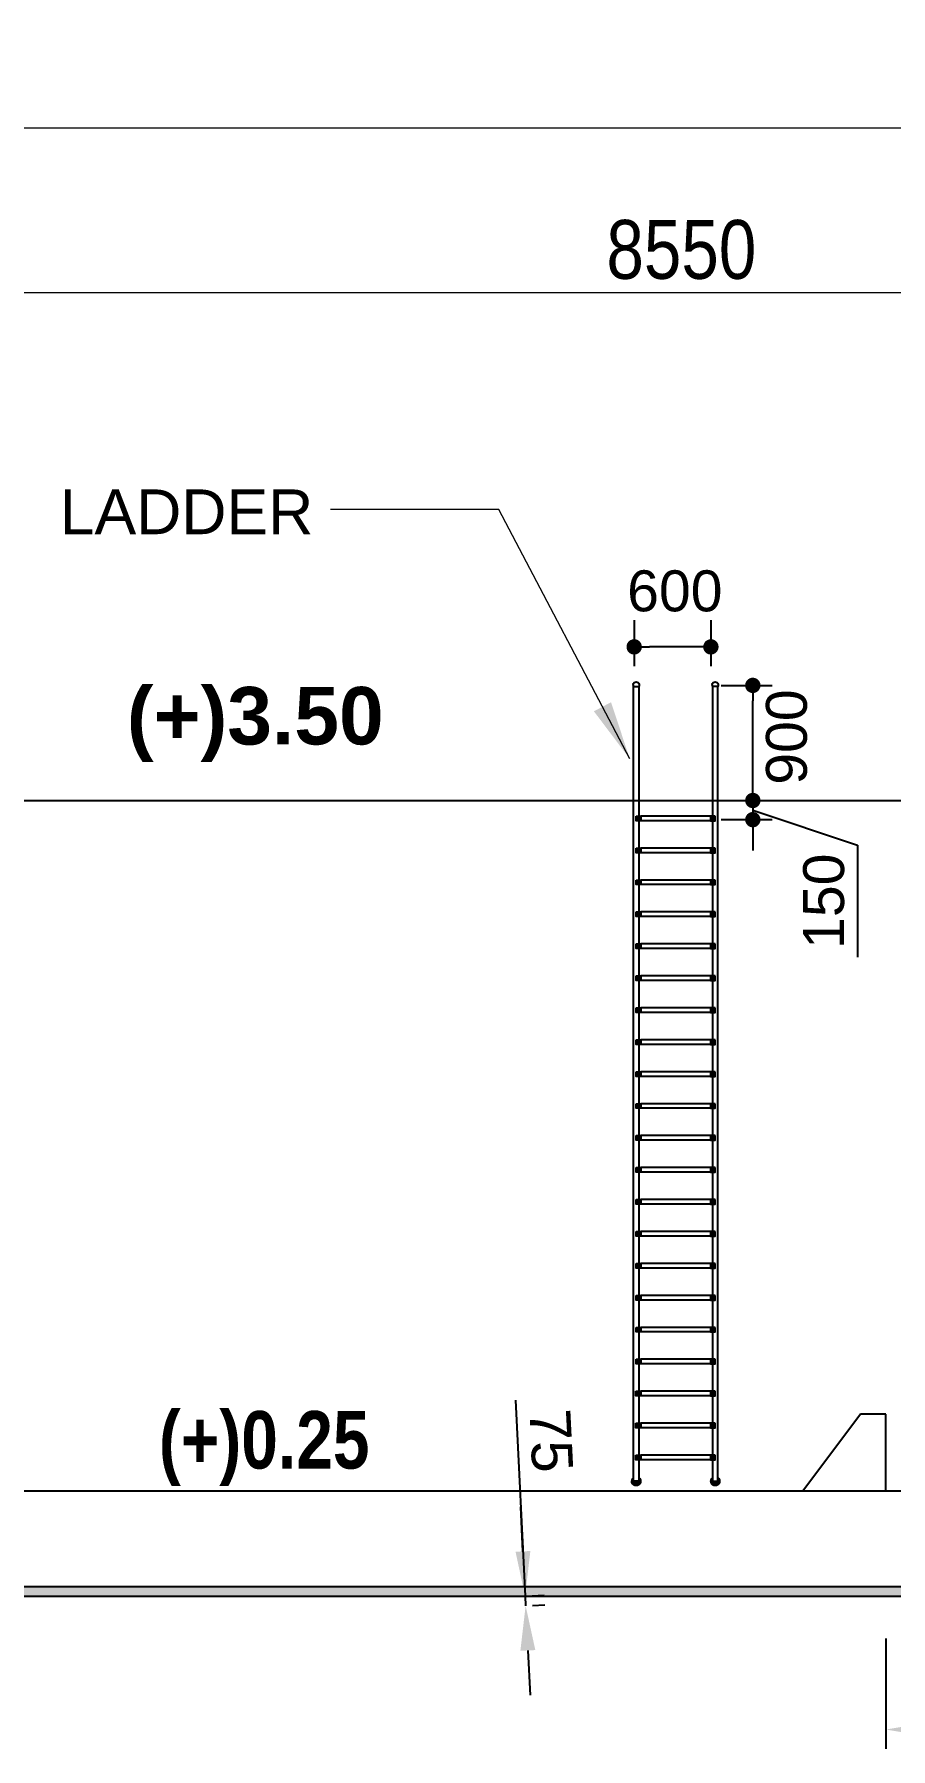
# Model space of a CAD drawing. Extents: x -358915 to 1258323, y -1667244 to -305611.
# Drawn here: x 160339 to 167038, y -1271690 to -1258283 of the extents above; entities that cross this region are included whole.
import ezdxf

# ---------------------------------------------------------------- set-up
doc = ezdxf.new("R2010")
doc.units = 0
doc.header["$LTSCALE"] = 300
doc.header["$MEASUREMENT"] = 0
doc.layers.get('0').update_dxf_attribs({"linetype": 'CONTINUOUS'})
doc.layers.get('DEFPOINTS').update_dxf_attribs({"linetype": 'CONTINUOUS'})
doc.layers.add('Dim', color=7, linetype='CONTINUOUS', lineweight=9)
for name, color, linetype in [('LINE', 7, 'CONTINUOUS'), ('TEXT', 10, 'CONTINUOUS'), ('Water Ladder', 2, 'CONTINUOUS')]:
    doc.layers.add(name, color=color, linetype=linetype)
doc.styles.add('Arial', font='arial.ttf')
doc.styles.add('DIM', font='isocp3.shx')
doc.styles.add('dimText', font='ARIALN.TTF')
doc.styles.add('text', font='ARIALN.TTF', dxfattribs={"height": 1.6})
doc.dimstyles.new('dim_150', dxfattribs={"dimtxt": 300, "dimasz": 300, "dimexe": 300, "dimexo": 100, "dimgap": 100, "dimtad": 1, "dimdec": 0, "dimzin": 0, "dimdsep": 46, "dimtxsty": 'DIM', "dimcen": 150, "dimclrd": 5, "dimclre": 5, "dimclrt": 7, "dimadec": 0, "dimazin": 0, "dimtfac": 1, "dimtdec": 0, "dimtmove": 0, "dimatfit": 3, "dimfxl": 20, "dimtolj": 1, "dimtzin": 0, "dimarcsym": 0})
doc.dimstyles.new('dim_230', dxfattribs={"dimtxt": 460, "dimasz": 460, "dimexe": 230, "dimexo": 100, "dimgap": 100, "dimtad": 1, "dimdec": 0, "dimzin": 0, "dimdsep": 46, "dimtxsty": 'dimText', "dimcen": 0.09, "dimclrd": 256, "dimclre": 256, "dimclrt": 7, "dimadec": 0, "dimazin": 0, "dimtfac": 1, "dimtdec": 0, "dimtofl": 0, "dimtmove": 0, "dimatfit": 3, "dimfxl": 1, "dimtolj": 1, "dimtzin": 0, "dimlwd": -1, "dimlwe": -1, "dimarcsym": 0})

# ---------------------------------------------------------------- blocks, each defined once
blk = doc.blocks.new('Water Ladder')
at = {"layer": 'Water Ladder'}
h = blk.add_hatch(color=15, dxfattribs=at)
h.dxf.hatch_style = 1
h.paths.add_polyline_path([(-129, -41), (-166, -41), (-166, -77), (-129, -77)])
h = blk.add_hatch(color=15, dxfattribs=at)
h.dxf.hatch_style = 1
h.paths.add_polyline_path([(415, -77), (452, -77), (452, -41), (415, -41)])
h = blk.add_hatch(color=15, dxfattribs=at)
h.dxf.hatch_style = 1
h.paths.add_polyline_path([(-129, -291), (-166, -291), (-166, -327), (-129, -327)])
h = blk.add_hatch(color=15, dxfattribs=at)
h.dxf.hatch_style = 1
h.paths.add_polyline_path([(415, -327), (452, -327), (452, -291), (415, -291)])
h = blk.add_hatch(color=15, dxfattribs=at)
h.dxf.hatch_style = 1
h.paths.add_polyline_path([(-129, -541), (-166, -541), (-166, -576), (-129, -576)])
h = blk.add_hatch(color=15, dxfattribs=at)
h.dxf.hatch_style = 1
h.paths.add_polyline_path([(415, -576), (452, -576), (452, -541), (415, -541)])
h = blk.add_hatch(color=15, dxfattribs=at)
h.dxf.hatch_style = 1
h.paths.add_polyline_path([(-129, -790), (-166, -790), (-166, -826), (-129, -826)])
h = blk.add_hatch(color=15, dxfattribs=at)
h.dxf.hatch_style = 1
h.paths.add_polyline_path([(415, -826), (452, -826), (452, -790), (415, -790)])
h = blk.add_hatch(color=15, dxfattribs=at)
h.dxf.hatch_style = 1
h.paths.add_polyline_path([(-129, -1040), (-166, -1040), (-166, -1076), (-129, -1076)])
h = blk.add_hatch(color=15, dxfattribs=at)
h.dxf.hatch_style = 1
h.paths.add_polyline_path([(-129, -1040), (-166, -1040), (-166, -1076), (-129, -1076)])
h = blk.add_hatch(color=15, dxfattribs=at)
h.dxf.hatch_style = 1
h.paths.add_polyline_path([(415, -1076), (452, -1076), (452, -1040), (415, -1040)])
h = blk.add_hatch(color=15, dxfattribs=at)
h.dxf.hatch_style = 1
h.paths.add_polyline_path([(415, -1076), (452, -1076), (452, -1040), (415, -1040)])
h = blk.add_hatch(color=15, dxfattribs=at)
h.dxf.hatch_style = 1
h.paths.add_polyline_path([(-129, -1290), (-166, -1290), (-166, -1326), (-129, -1326)])
h = blk.add_hatch(color=15, dxfattribs=at)
h.dxf.hatch_style = 1
h.paths.add_polyline_path([(415, -1326), (452, -1326), (452, -1290), (415, -1290)])
h = blk.add_hatch(color=15, dxfattribs=at)
h.dxf.hatch_style = 1
h.paths.add_polyline_path([(-129, -1540), (-166, -1540), (-166, -1576), (-129, -1576)])
h = blk.add_hatch(color=15, dxfattribs=at)
h.dxf.hatch_style = 1
h.paths.add_polyline_path([(415, -1576), (452, -1576), (452, -1540), (415, -1540)])
h = blk.add_hatch(color=15, dxfattribs=at)
h.dxf.hatch_style = 1
h.paths.add_polyline_path([(-129, -1790), (-166, -1790), (-166, -1826), (-129, -1826)])
h = blk.add_hatch(color=15, dxfattribs=at)
h.dxf.hatch_style = 1
h.paths.add_polyline_path([(415, -1826), (452, -1826), (452, -1790), (415, -1790)])
h = blk.add_hatch(color=15, dxfattribs=at)
h.dxf.hatch_style = 1
h.paths.add_polyline_path([(-129, -2040), (-166, -2040), (-166, -2076), (-129, -2076)])
h = blk.add_hatch(color=15, dxfattribs=at)
h.dxf.hatch_style = 1
h.paths.add_polyline_path([(415, -2076), (452, -2076), (452, -2040), (415, -2040)])
h = blk.add_hatch(color=15, dxfattribs=at)
h.dxf.hatch_style = 1
h.paths.add_polyline_path([(-129, -2290), (-166, -2290), (-166, -2325), (-129, -2325)])
h = blk.add_hatch(color=15, dxfattribs=at)
h.dxf.hatch_style = 1
h.paths.add_polyline_path([(415, -2325), (452, -2325), (452, -2290), (415, -2290)])
h = blk.add_hatch(color=15, dxfattribs=at)
h.dxf.hatch_style = 1
h.paths.add_polyline_path([(-129, -2539), (-166, -2539), (-166, -2575), (-129, -2575)])
h = blk.add_hatch(color=15, dxfattribs=at)
h.dxf.hatch_style = 1
h.paths.add_polyline_path([(415, -2575), (452, -2575), (452, -2539), (415, -2539)])
h = blk.add_hatch(color=15, dxfattribs=at)
h.dxf.hatch_style = 1
h.paths.add_polyline_path([(-129, -2789), (-166, -2789), (-166, -2825), (-129, -2825)])
h = blk.add_hatch(color=15, dxfattribs=at)
h.dxf.hatch_style = 1
h.paths.add_polyline_path([(415, -2825), (452, -2825), (452, -2789), (415, -2789)])
h = blk.add_hatch(color=15, dxfattribs=at)
h.dxf.hatch_style = 1
h.paths.add_polyline_path([(-129, -3039), (-166, -3039), (-166, -3075), (-129, -3075)])
h = blk.add_hatch(color=15, dxfattribs=at)
h.dxf.hatch_style = 1
h.paths.add_polyline_path([(415, -3075), (452, -3075), (452, -3039), (415, -3039)])
h = blk.add_hatch(color=15, dxfattribs=at)
h.dxf.hatch_style = 1
h.paths.add_polyline_path([(-129, -3289), (-166, -3289), (-166, -3325), (-129, -3325)])
h = blk.add_hatch(color=15, dxfattribs=at)
h.dxf.hatch_style = 1
h.paths.add_polyline_path([(415, -3325), (452, -3325), (452, -3289), (415, -3289)])
h = blk.add_hatch(color=15, dxfattribs=at)
h.dxf.hatch_style = 1
h.paths.add_polyline_path([(-129, -3539), (-166, -3539), (-166, -3575), (-129, -3575)])
h = blk.add_hatch(color=15, dxfattribs=at)
h.dxf.hatch_style = 1
h.paths.add_polyline_path([(415, -3575), (452, -3575), (452, -3539), (415, -3539)])
h = blk.add_hatch(color=15, dxfattribs=at)
h.dxf.hatch_style = 1
h.paths.add_polyline_path([(-129, -3789), (-166, -3789), (-166, -3825), (-129, -3825)])
h = blk.add_hatch(color=15, dxfattribs=at)
h.dxf.hatch_style = 1
h.paths.add_polyline_path([(415, -3825), (452, -3825), (452, -3789), (415, -3789)])
h = blk.add_hatch(color=15, dxfattribs=at)
h.dxf.hatch_style = 1
h.paths.add_polyline_path([(-129, -4039), (-166, -4039), (-166, -4074), (-129, -4074)])
h = blk.add_hatch(color=15, dxfattribs=at)
h.dxf.hatch_style = 1
h.paths.add_polyline_path([(415, -4074), (452, -4074), (452, -4039), (415, -4039)])
h = blk.add_hatch(color=15, dxfattribs=at)
h.dxf.hatch_style = 1
h.paths.add_polyline_path([(-129, -4288), (-166, -4288), (-166, -4324), (-129, -4324)])
h = blk.add_hatch(color=15, dxfattribs=at)
h.dxf.hatch_style = 1
h.paths.add_polyline_path([(415, -4324), (452, -4324), (452, -4288), (415, -4288)])
h = blk.add_hatch(color=15, dxfattribs=at)
h.dxf.hatch_style = 1
h.paths.add_polyline_path([(-128, -4538), (-165, -4538), (-165, -4574), (-128, -4574)])
h = blk.add_hatch(color=15, dxfattribs=at)
h.dxf.hatch_style = 1
h.paths.add_polyline_path([(417, -4574), (454, -4574), (454, -4538), (417, -4538)])
h = blk.add_hatch(color=15, dxfattribs=at)
h.dxf.hatch_style = 1
h.paths.add_polyline_path([(-128, -4788), (-165, -4788), (-165, -4824), (-128, -4824)])
h = blk.add_hatch(color=15, dxfattribs=at)
h.dxf.hatch_style = 1
h.paths.add_polyline_path([(417, -4824), (454, -4824), (454, -4788), (417, -4788)])
h = blk.add_hatch(color=15, dxfattribs=at)
h.dxf.hatch_style = 1
h.paths.add_polyline_path([(-128, -5038), (-165, -5038), (-165, -5074), (-128, -5074)])
h = blk.add_hatch(color=15, dxfattribs=at)
h.dxf.hatch_style = 1
h.paths.add_polyline_path([(417, -5074), (454, -5074), (454, -5038), (417, -5038)])
h = blk.add_hatch(color=15, dxfattribs=at)
h.dxf.hatch_style = 1
h.paths.add_polyline_path([(-146, -5218), (-146, -5241), (-186, -5241), (-186, -5218, 2.752629)])
h = blk.add_hatch(color=15, dxfattribs=at)
h.dxf.hatch_style = 1
h.paths.add_polyline_path([(-186, -5241), (-186, -5218, 2.752629), (-146, -5218), (-146, -5241)])
h = blk.add_hatch(color=15, dxfattribs=at)
h.dxf.hatch_style = 1
h.paths.add_polyline_path([(472, -5218), (472, -5241), (432, -5241), (432, -5218, 2.752629)])
for points in [[(-146, -3139), (-146, -5241), (-186, -5241), (-186, 974), (-146, 974), (-146, -41)], [(432, -3139), (432, -5241), (472, -5241), (472, 974), (432, 974), (432, -41)], [(-146, -77), (-146, -291)], [(-129, -41), (415, -41)], [(-129, -77), (415, -77)], [(432, -77), (432, -291)], [(-146, -327), (-146, -541)], [(-129, -291), (415, -291)], [(-129, -327), (415, -327)], [(432, -327), (432, -541)], [(-146, -576), (-146, -790)], [(-129, -541), (415, -541)], [(-129, -576), (415, -576)], [(432, -576), (432, -790)], [(-129, -790), (415, -790)], [(-146, -826), (-146, -1040)], [(-129, -826), (415, -826)], [(432, -826), (432, -1040)], [(-129, -1040), (415, -1040)], [(-129, -1040), (415, -1040)], [(-146, -1076), (-146, -1290)], [(-129, -1076), (415, -1076)], [(-129, -1076), (415, -1076)], [(432, -1076), (432, -1290)], [(-146, -1326), (-146, -1540)], [(-129, -1290), (415, -1290)], [(-129, -1326), (415, -1326)], [(432, -1326), (432, -1540)], [(-146, -1576), (-146, -1790)], [(-129, -1540), (415, -1540)], [(-129, -1576), (415, -1576)], [(432, -1576), (432, -1790)], [(-146, -1826), (-146, -2040)], [(-129, -1790), (415, -1790)], [(-129, -1826), (415, -1826)], [(432, -1826), (432, -2040)], [(-146, -2076), (-146, -2290)], [(-129, -2040), (415, -2040)], [(-129, -2076), (415, -2076)], [(432, -2076), (432, -2290)], [(-146, -2325), (-146, -2539)], [(-129, -2290), (415, -2290)], [(-129, -2325), (415, -2325)], [(432, -2325), (432, -2789)], [(-129, -2539), (415, -2539)], [(-146, -2575), (-146, -2789)], [(-129, -2575), (415, -2575)], [(-129, -2789), (415, -2789)], [(-146, -2825), (-146, -3039)], [(-129, -2825), (415, -2825)], [(432, -2825), (432, -3039)], [(-146, -3075), (-146, -3139)], [(-129, -3039), (415, -3039)], [(-129, -3075), (415, -3075)], [(432, -3075), (432, -3139)], [(-146, -3325), (-146, -3389)], [(-129, -3289), (415, -3289)], [(-129, -3325), (415, -3325)], [(-146, -3575), (-146, -3639)], [(-129, -3539), (415, -3539)], [(-129, -3575), (415, -3575)], [(-146, -3825), (-146, -3889)], [(-129, -3789), (415, -3789)], [(-129, -3825), (415, -3825)], [(-146, -4074), (-146, -4138)], [(-129, -4039), (415, -4039)], [(-129, -4074), (415, -4074)], [(-129, -4288), (415, -4288)], [(-146, -4324), (-146, -4388)], [(-129, -4324), (415, -4324)], [(-128, -4538), (417, -4538)], [(-145, -4574), (-145, -5207)], [(-128, -4574), (417, -4574)], [(-128, -4788), (417, -4788)], [(-128, -4824), (417, -4824)], [(-128, -5038), (417, -5038)], [(-128, -5074), (417, -5074)]]:
    blk.add_lwpolyline(points, dxfattribs=at)
for points in [[(-166, -41), (-129, -41), (-129, -77), (-166, -77)], [(452, -41), (415, -41), (415, -77), (452, -77)], [(-166, -291), (-129, -291), (-129, -327), (-166, -327)], [(452, -291), (415, -291), (415, -327), (452, -327)], [(-166, -541), (-129, -541), (-129, -576), (-166, -576)], [(452, -541), (415, -541), (415, -576), (452, -576)], [(-166, -790), (-129, -790), (-129, -826), (-166, -826)], [(452, -790), (415, -790), (415, -826), (452, -826)], [(-166, -1040), (-129, -1040), (-129, -1076), (-166, -1076)], [(-166, -1040), (-129, -1040), (-129, -1076), (-166, -1076)], [(452, -1040), (415, -1040), (415, -1076), (452, -1076)], [(452, -1040), (415, -1040), (415, -1076), (452, -1076)], [(-166, -1290), (-129, -1290), (-129, -1326), (-166, -1326)], [(452, -1290), (415, -1290), (415, -1326), (452, -1326)], [(-166, -1540), (-129, -1540), (-129, -1576), (-166, -1576)], [(452, -1540), (415, -1540), (415, -1576), (452, -1576)], [(-166, -1790), (-129, -1790), (-129, -1826), (-166, -1826)], [(452, -1790), (415, -1790), (415, -1826), (452, -1826)], [(-166, -2040), (-129, -2040), (-129, -2076), (-166, -2076)], [(452, -2040), (415, -2040), (415, -2076), (452, -2076)], [(-166, -2290), (-129, -2290), (-129, -2325), (-166, -2325)], [(452, -2290), (415, -2290), (415, -2325), (452, -2325)], [(-166, -2539), (-129, -2539), (-129, -2575), (-166, -2575)], [(452, -2539), (415, -2539), (415, -2575), (452, -2575)], [(-166, -2789), (-129, -2789), (-129, -2825), (-166, -2825)], [(452, -2789), (415, -2789), (415, -2825), (452, -2825)], [(-166, -3039), (-129, -3039), (-129, -3075), (-166, -3075)], [(452, -3039), (415, -3039), (415, -3075), (452, -3075)], [(-166, -3289), (-129, -3289), (-129, -3325), (-166, -3325)], [(452, -3289), (415, -3289), (415, -3325), (452, -3325)], [(-166, -3539), (-129, -3539), (-129, -3575), (-166, -3575)], [(452, -3539), (415, -3539), (415, -3575), (452, -3575)], [(-166, -3789), (-129, -3789), (-129, -3825), (-166, -3825)], [(452, -3789), (415, -3789), (415, -3825), (452, -3825)], [(-166, -4039), (-129, -4039), (-129, -4074), (-166, -4074)], [(452, -4039), (415, -4039), (415, -4074), (452, -4074)], [(-166, -4288), (-129, -4288), (-129, -4324), (-166, -4324)], [(452, -4288), (415, -4288), (415, -4324), (452, -4324)], [(-165, -4538), (-128, -4538), (-128, -4574), (-165, -4574)], [(454, -4538), (417, -4538), (417, -4574), (454, -4574)], [(-165, -4788), (-128, -4788), (-128, -4824), (-165, -4824)], [(454, -4788), (417, -4788), (417, -4824), (454, -4824)], [(-165, -5038), (-128, -5038), (-128, -5074), (-165, -5074)], [(454, -5038), (417, -5038), (417, -5074), (454, -5074)]]:
    blk.add_lwpolyline(points, close=True, dxfattribs=at)
for centre, radius, start, end in [((-166, 986), 22.9, 328.622, 211.378), ((452, 986), 22.9, 328.622, 211.378), ((-166, -5241), 34.5, 124.5748, 55.4252), ((-166, -5241), 30.5, 129.9311, 50.0689), ((452, -5241), 34.5, 124.5748, 55.4252), ((452, -5241), 30.5, 129.9311, 50.0689)]:
    blk.add_arc(centre, radius, start, end, dxfattribs=at)
blk = doc.blocks.new('_Dot')
at = {"color": 0, "linetype": 'ByBlock', "lineweight": -2}
blk.add_line((-0.5, 0), (-1, 0), dxfattribs=at)
at = {"color": 0, "linetype": 'ByBlock', "const_width": 0.5}
blk.add_lwpolyline([(-0.25, 0, 1), (0.25, 0, 1)], format="xyb", close=True, dxfattribs=at)
blk = doc.blocks.new('*D139')
at = {"layer": 'DEFPOINTS', "color": 0, "ltscale": 500, "transparency": 16777216}
for p in [(165611, -1263375), (165959, -1263375), (165584, -1264275)]:
    blk.add_point(p, dxfattribs=at)
at = {"layer": 'Dim', "color": 5, "lineweight": -2, "ltscale": 500, "transparency": 16777216}
for p, q in [((165711, -1263375), (166109, -1263375)), ((165959, -1264155), (165959, -1263495)), ((165684, -1264275), (166109, -1264275))]:
    blk.add_line(p, q, dxfattribs=at)
at = {"layer": 'Dim', "color": 5, "lineweight": -2, "ltscale": 500, "transparency": 16777216, "xscale": 120, "yscale": 120, "zscale": 120}
for p, rotation in [((165959, -1263375), 90), ((165959, -1264275), 270)]:
    blk.add_blockref('_Dot', p, dxfattribs=dict(at, rotation=rotation))
at = {"layer": 'Dim', "color": 7, "ltscale": 500, "transparency": 16777216, "insert": (166224, -1263779), "char_height": 320, "attachment_point": 5, "rotation": 90, "style": 'Arial'}
blk.add_mtext('\\A1;900', dxfattribs=at)
blk = doc.blocks.new('*D140')
at = {"layer": 'DEFPOINTS', "color": 0, "ltscale": 500, "transparency": 16777216}
for p in [(165031, -1262766), (165631, -1262766), (165031, -1263074)]:
    blk.add_point(p, dxfattribs=at)
at = {"layer": 'Dim', "color": 5, "lineweight": -2, "ltscale": 500, "transparency": 16777216}
for p, q in [((165031, -1262866), (165031, -1263224)), ((165631, -1262866), (165631, -1263224)), ((165511, -1263074), (165151, -1263074))]:
    blk.add_line(p, q, dxfattribs=at)
at = {"layer": 'Dim', "color": 5, "lineweight": -2, "ltscale": 500, "transparency": 16777216, "xscale": 120, "yscale": 120, "zscale": 120, "rotation": 180}
blk.add_blockref('_Dot', (165031, -1263074), dxfattribs=at)
at = {"layer": 'Dim', "color": 5, "lineweight": -2, "ltscale": 500, "transparency": 16777216, "xscale": 120, "yscale": 120, "zscale": 120}
blk.add_blockref('_Dot', (165631, -1263074), dxfattribs=at)
at = {"layer": 'Dim', "color": 7, "ltscale": 500, "transparency": 16777216, "insert": (165349, -1262638), "char_height": 320, "attachment_point": 5, "style": 'Arial'}
blk.add_mtext('\\A1;600', dxfattribs=at)
blk = doc.blocks.new('*D145')
at = {"layer": 'DEFPOINTS', "color": 0, "ltscale": 500, "transparency": 16777216}
for p in [(159500, -1260304), (171300, -1260304), (159500, -1260974)]:
    blk.add_point(p, dxfattribs=at)
at = {"layer": 'Dim', "ltscale": 500, "transparency": 16777216}
for p, q in [((159500, -1260874), (159500, -1260074)), ((171300, -1260204), (171300, -1260074)), ((170950, -1260304), (159850, -1260304))]:
    blk.add_line(p, q, dxfattribs=at)
for points in [[(159850, -1260246), (159850, -1260363), (159500, -1260304)], [(170950, -1260246), (170950, -1260363), (171300, -1260304)]]:
    blk.add_solid(points, dxfattribs=at)
at = {"layer": 'Dim', "color": 7, "ltscale": 500, "transparency": 16777216, "insert": (165400, -1259969), "char_height": 460, "attachment_point": 5, "style": 'dimText'}
blk.add_mtext('\\A1;8550', dxfattribs=at)
blk = doc.blocks.new('*D147')
at = {"layer": 'DEFPOINTS', "color": 0, "ltscale": 500, "transparency": 16777216}
for p in [(199890, -1259016), (157500, -1259929), (199890, -1259929)]:
    blk.add_point(p, dxfattribs=at)
at = {"layer": 'Dim', "ltscale": 500, "transparency": 16777216}
for p, q in [((157500, -1259829), (157500, -1258786)), ((199890, -1259829), (199890, -1258786)), ((157850, -1259016), (199540, -1259016))]:
    blk.add_line(p, q, dxfattribs=at)
for points in [[(157850, -1258957), (157850, -1259074), (157500, -1259016)], [(199540, -1258957), (199540, -1259074), (199890, -1259016)]]:
    blk.add_solid(points, dxfattribs=at)
at = {"layer": 'Dim', "color": 7, "ltscale": 500, "transparency": 16777216, "insert": (177824, -1258585), "char_height": 460, "attachment_point": 5, "style": 'dimText'}
blk.add_mtext('\\A1;{\\fArial|b1|i0|c0|p34;37340}', dxfattribs=at)
blk = doc.blocks.new('*D150')
at = {"layer": 'DEFPOINTS', "color": 0, "ltscale": 500, "transparency": 16777216}
for p in [(165584, -1264275), (165612, -1264425), (165959, -1264425)]:
    blk.add_point(p, dxfattribs=at)
at = {"layer": 'Dim', "color": 5, "lineweight": -2, "ltscale": 500, "transparency": 16777216}
for p, q in [((165959, -1264155), (165959, -1264035)), ((165684, -1264275), (166109, -1264275)), ((165959, -1264275), (165959, -1264425)), ((165959, -1264275), (165959, -1264425)), ((165959, -1264350), (166779, -1264625)), ((165712, -1264425), (166109, -1264425)), ((165959, -1264545), (165959, -1264665)), ((166779, -1264625), (166779, -1265501))]:
    blk.add_line(p, q, dxfattribs=at)
at = {"layer": 'Dim', "color": 5, "lineweight": -2, "ltscale": 500, "transparency": 16777216, "xscale": 120, "yscale": 120, "zscale": 120}
for p, rotation in [((165959, -1264275), 270), ((165959, -1264425), 90)]:
    blk.add_blockref('_Dot', p, dxfattribs=dict(at, rotation=rotation))
at = {"layer": 'Dim', "color": 7, "ltscale": 500, "transparency": 16777216, "insert": (166515, -1265063), "char_height": 320, "attachment_point": 5, "rotation": 90, "style": 'Arial'}
blk.add_mtext('\\A1;150', dxfattribs=at)
blk = doc.blocks.new('*D195')
at = {"layer": 'DEFPOINTS', "color": 0, "ltscale": 500, "transparency": 16777216}
for p in [(164133, -1270499), (164136, -1270574), (164182, -1270572)]:
    blk.add_point(p, dxfattribs=at)
at = {"layer": 'Dim', "color": 5, "lineweight": -2, "ltscale": 500, "transparency": 16777216}
for p, q in [((164102, -1268965), (164178, -1270497)), ((164161, -1270147), (164144, -1269798)), ((164178, -1270497), (164182, -1270572)), ((164178, -1270497), (164182, -1270572)), ((164233, -1270494), (164328, -1270489)), ((164236, -1270569), (164332, -1270564)), ((164199, -1270921), (164217, -1271271))]:
    blk.add_line(p, q, dxfattribs=at)
at = {"layer": 'Dim', "color": 5, "ltscale": 500, "transparency": 16777216}
for points in [[(164219, -1270144), (164103, -1270150), (164178, -1270497)], [(164258, -1270919), (164141, -1270924), (164182, -1270572)]]:
    blk.add_solid(points, dxfattribs=at)
at = {"layer": 'Dim', "color": 7, "ltscale": 500, "transparency": 16777216, "insert": (164381, -1269281), "char_height": 320, "attachment_point": 5, "rotation": 272.8443, "style": 'Arial'}
blk.add_mtext('\\A1;75', dxfattribs=at)
blk = doc.blocks.new('*D209')
at = {"layer": 'DEFPOINTS', "color": 0, "ltscale": 500, "transparency": 16777216}
for p in [(169500, -1270528), (167000, -1270728), (169500, -1271540)]:
    blk.add_point(p, dxfattribs=at)
at = {"layer": 'Dim', "color": 5, "lineweight": -2, "ltscale": 500, "transparency": 16777216}
for p, q in [((169500, -1270628), (169500, -1271690)), ((167000, -1270828), (167000, -1271690)), ((167350, -1271540), (169150, -1271540))]:
    blk.add_line(p, q, dxfattribs=at)
at = {"layer": 'Dim', "color": 5, "ltscale": 500, "transparency": 16777216}
for points in [[(167350, -1271482), (167350, -1271599), (167000, -1271540)], [(169150, -1271482), (169150, -1271599), (169500, -1271540)]]:
    blk.add_solid(points, dxfattribs=at)
at = {"layer": 'Dim', "color": 7, "ltscale": 500, "transparency": 16777216, "insert": (168250, -1271277), "char_height": 320, "attachment_point": 5, "style": 'Arial'}
blk.add_mtext('\\A1;2500', dxfattribs=at)

msp = doc.modelspace()

# ---------------------------------------------------------------- hatches: boundary and pattern name
at = {"layer": 'Dim'}
h = msp.add_hatch(dxfattribs=at)
h.set_pattern_fill('AR-CONC', color=8, scale=20)
h.set_pattern_definition([(50, (-170910.16, -1413372.9), (143.452037, -12.550427), [15, -165]), (355, (-170910.16, -1413372.9), (-27.750267, 150.438427), [12, -132]), (100.451444, (-170898.21, -1413373.94), (115.70177, 137.888), [12.74804, -140.22842]), (46.1842, (-170910.16, -1413332.9), (213.44827, -33.10386), [22.5, -247.5]), (96.635635, (-170892.38, -1413335.66), (186.93239, 194.82372), [19.12207, -210.34275]), (351.184164, (-170910.16, -1413332.9), (186.93239, 194.82372), [18, -198]), (21, (-170890.16, -1413342.9), (119.38141, -80.523778), [15, -165]), (326, (-170890.16, -1413342.9), (48.663066, 145.03001), [12, -132]), (71.451445, (-170880.22, -1413349.61), (168.044475, 64.50623), [12.74804, -140.22842]), (37.5, (-170910.164, -1413372.897), (2.431971, 66.578771), [0, -130.4, 0, -134, 0, -132.5]), (7.5, (-170910.164, -1413372.9), (52.613907, 78.882342), [0, -76.4, 0, -127.4, 0, -50.5]), (327.5, (-170954.764, -1413372.897), (106.764487, -4.510974), [0, -50, 0, -156, 0, -207]), (317.5, (-170974.76, -1413372.9), (116.637234, 20.020996), [0, -65, 0, -103.6, 0, -147])])
h.paths.add_polyline_path([(199890.9, -1270725.7), (199400.7, -1270725.5), (199400.7, -1270800.5), (199890.9, -1270800.7)])
h.paths.add_polyline_path([(157990.7, -1270785.9), (157500.7, -1270785.9), (157500.7, -1270860.9), (157990.7, -1270860.9)])
h.paths.add_polyline_path([(181020.3, -1269525.1), (174820.4, -1269525.1), (173170.4, -1269525), (172322.8, -1269525), (170439.4, -1270152.7), (169622.1, -1270425.1), (159000.7, -1270425.1), (158600.7, -1270785.9), (158110.7, -1270785.9), (158110.7, -1270860.9), (158629.5, -1270860.9), (159029.5, -1270500.1), (169634.2, -1270500.1), (170470.7, -1270221.3), (172334.4, -1269600), (173170.4, -1269600), (174820.4, -1269600.1), (180989.2, -1269600.1), (181139.2, -1269750.1), (182170.4, -1269750.1), (183007.1, -1269750.1), (184909.5, -1270384.5), (185268.6, -1270500.1), (190642.9, -1270500.1), (198409.2, -1270500.3), (198769.2, -1270800.5), (199280.7, -1270800.5), (199280.7, -1270725.5), (198796.6, -1270725.5), (198436.4, -1270425.3), (190642.9, -1270425.1), (185268.6, -1270425.1), (184901.6, -1270302.8), (183018.6, -1269675.1), (182170.4, -1269675.1), (181170.3, -1269675.1)])

# ---------------------------------------------------------------- linework, layer by layer
at = {"layer": 'LINE', "ltscale": 500}
for p, q in [((167000.4, -1269074.8), (166800.4, -1269074.8)), ((167000.4, -1269675.1), (167000.4, -1269075.1))]:
    msp.add_line(p, q, dxfattribs=at)
for points in [[(159500.4, -1264275.1), (171318.8, -1264275.1)], [(166800.4, -1269074.8), (166350.4, -1269675.1)], [(199280.7, -1270725.5), (198796.6, -1270725.5), (198436.4, -1270425.3), (191685.2, -1270425.1), (185268.6, -1270425.1), (184933.3, -1270313.4), (183018.6, -1269675.1), (182170.4, -1269675.1), (182170.4, -1269675.1), (181170.3, -1269675.1), (181020.3, -1269525.1), (174820.4, -1269525.1), (174820.4, -1269525.1), (173170.4, -1269525), (173170.4, -1269525), (172322.8, -1269525), (169622.1, -1270425.1), (159000.7, -1270425.1), (158600.7, -1270785.9), (158110.7, -1270785.9)], [(199280.7, -1270800.5), (198769.5, -1270800.5), (198409.2, -1270500.3), (191685.2, -1270500.1), (185256.4, -1270500.1), (184909.5, -1270384.5), (183006.4, -1269750.1), (182170.4, -1269750.1), (181139.2, -1269750.1), (180989.2, -1269600.1), (174820.4, -1269600.1), (173170.4, -1269600), (172335, -1269600), (169634.2, -1270500.1), (159029.5, -1270500.1), (158629.5, -1270860.9), (158110.7, -1270860.9)], [(169500.4, -1269675.1), (157500.6, -1269675.1)]]:
    msp.add_lwpolyline(points, dxfattribs=at)

# ---------------------------------------------------------------- block references
at = {"layer": 'Water Ladder', "color": 2, "xscale": -1}
msp.add_blockref('Water Ladder', (165498.9, -1264356.9), dxfattribs=at)

# ---------------------------------------------------------------- texts
at = {"layer": 'TEXT', "insert": (162521.4, -1262017.6), "char_height": 350, "width": 2247.84, "attachment_point": 6, "style": 'Arial'}
msp.add_mtext('LADDER', dxfattribs=at)
at = {"layer": 'TEXT', "color": 2, "char_height": 450, "width": 2203.973, "attachment_point": 1, "style": 'text'}
for s, insert in [('{\\fArial|b1|i0|c0|p34;\\C6;(+)3.50}', (161062.9, -1263387.2, 0)), ('{\\fArial Narrow|b1|i0|c0|p34;\\C6;(+)0.25}', (161313.5, -1269049.7, 0))]:
    msp.add_mtext(s, dxfattribs=dict(at, insert=insert))

# ---------------------------------------------------------------- dimensions: what is measured, and where the dimension line sits
at = {"layer": 'Dim', "ltscale": 500}
dim = msp.add_linear_dim(base=(199890.4, -1259015.5), p1=(157500.4, -1259928.9), p2=(199890.4, -1259928.9), text='{\\fArial|b1|i0|c0|p34;37340}', dimstyle='dim_230', override={"dimasz": 350, "dimsah": 1, "dimtmove": 2}, dxfattribs=at)
dim.commit()
dim.dimension.update_dxf_attribs({"geometry": '*D147', "text_midpoint": (177823.7, -1258585.3), "dimtype": 160})
dim = msp.add_linear_dim(base=(159500.4, -1260304.2), p1=(171300.4, -1260304.2), p2=(159500.4, -1260974.1), text='8550', dimstyle='dim_230', override={"dimasz": 350, "dimsah": 1, "dimtmove": 2}, dxfattribs=at)
dim.commit()
dim.dimension.update_dxf_attribs({"geometry": '*D145', "text_midpoint": (165400.4, -1259969.4)})
for base, p1, p2, angle, override, picture, middle, dimtype in [((165031, -1263073.7), (165631, -1262765.7), (165031, -1262765.7), 180, {"dimtxt": 320, "dimasz": 120, "dimexe": 150, "dimtxsty": 'Arial', "dimblk1": 'Dot', "dimblk2": 'Dot', "dimsah": 1, "dimtmove": 2}, '*D140', (165348.8, -1262637.5), 160), ((165958.6, -1263374.9), (165584.4, -1264275.1), (165611.4, -1263374.9), 90, {"dimtxt": 320, "dimasz": 120, "dimexe": 150, "dimtxsty": 'Arial', "dimblk1": 'Dot', "dimblk2": 'Dot', "dimsah": 1, "dimtmove": 2}, '*D139', (166224.4, -1263778.7), 160), ((165958.6, -1264425.1), (165584.4, -1264275.1), (165611.8, -1264425.1), 270, {"dimtxt": 320, "dimasz": 120, "dimexe": 150, "dimtxsty": 'Arial', "dimblk1": 'Dot', "dimblk2": 'Dot', "dimsah": 1, "dimtmove": 1}, '*D150', (166778.9, -1264725.1), 160), ((164182, -1270571.9), (164132.6, -1270499.1), (164136.4, -1270574.1), 272.84431, {"dimtxt": 320, "dimasz": 350, "dimexe": 150, "dimtxsty": 'Arial', "dimsah": 1, "dimtmove": 1}, '*D195', (163786, -1269310.6), 161)]:
    dim = msp.add_linear_dim(base=base, p1=p1, p2=p2, angle=angle, dimstyle='dim_150', override=override, dxfattribs=at)
    dim.commit()
    dim.dimension.update_dxf_attribs({"geometry": picture, "text_midpoint": middle, "dimtype": dimtype})
dim = msp.add_linear_dim(base=(169500.2, -1271540.2), p1=(167000.4, -1270728.1), p2=(169500.2, -1270528.2), dimstyle='dim_150', override={"dimtxt": 320, "dimasz": 350, "dimexe": 150, "dimtxsty": 'Arial', "dimsah": 1, "dimtmove": 1}, dxfattribs=at)
dim.commit()
dim.dimension.update_dxf_attribs({"geometry": '*D209', "text_midpoint": (168250.3, -1271276.8)})

# ---------------------------------------------------------------- leaders
msp.add_leader([(164996.9, -1263949.5), (163972, -1261999.7), (162655, -1261999.7)], dimstyle='dim_230', dxfattribs=at)

doc.saveas('drawing.dxf')
